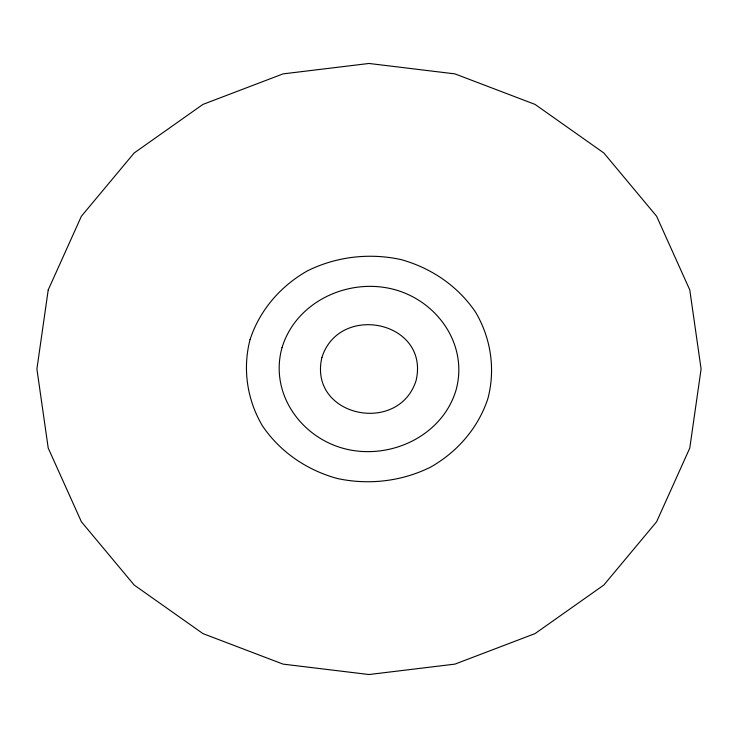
<?xml version="1.0" encoding="UTF-8"?>
<svg xmlns="http://www.w3.org/2000/svg" width="738" height="738" viewBox="0 0 738 738"><rect width="100%" height="100%" fill="white"/><g stroke="black" fill="none" stroke-linecap="round" stroke-linejoin="round"><path stroke-width="1.11" d="M48.219 289.923L36.9 369L48.219 448.077L81.392 521.766L134.168 585.04L202.95 633.601L283.051 664.117L369 674.532L454.949 664.117L535.05 633.601L603.832 585.04L656.608 521.766L689.781 448.077L701.1 369L689.781 289.923L656.608 216.234L603.832 152.96L535.05 104.399L454.949 73.883L369 63.468L283.051 73.883L202.95 104.399L134.168 152.96L81.392 216.234L48.219 289.923M250.034 339.674C242.451 368.862 247.064 399.71 262.331 425.66C279.942 451.877 306.805 470.088 337.118 478.455C368.677 485.29 401.61 481.462 430.586 467.136C457.422 451.914 478.372 427.819 487.966 398.326C495.549 369.138 490.936 338.29 475.669 312.34C458.058 286.123 431.195 267.912 400.882 259.545C369.323 252.71 336.39 256.538 307.414 270.864C280.578 286.086 259.628 310.181 250.034 339.674M282.054 347.57C269.185 393.336 301.104 438.068 345.707 448.99C390.596 460.005 442.09 435.983 455.946 390.43C468.815 344.664 436.896 299.932 392.293 289.01C347.404 277.995 295.91 302.017 282.054 347.57M321.925 357.395C308.023 416.555 398.511 435.734 416.075 380.605C429.977 321.445 339.489 302.266 321.925 357.395"/></g></svg>
